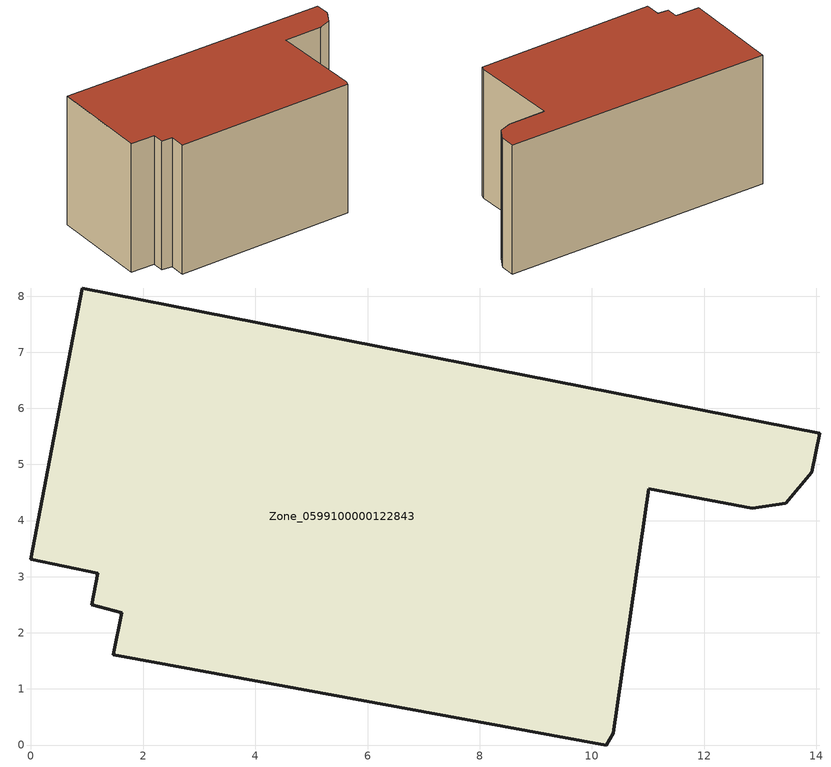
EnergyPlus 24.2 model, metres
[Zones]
Zone_0599100000122843
 floor ground (C_G): 1.62,2.36 1.09,2.5 1.19,3.06 0,3.31 0.91,8.15 14.06,5.56 13.92,4.86 13.46,4.31 12.86,4.22 11.01,4.57 10.38,0.21 10.26,0 1.47,1.61 z0
 wall outside (C_F): 12.86,4.22 13.46,4.31 13.92,4.86 14.06,5.56 0.91,8.15 0,3.31 1.19,3.06 1.09,2.5 1.62,2.36 1.47,1.61 10.26,0 10.38,0.21 11.01,4.57 12.86,4.22 z0:6.62
 roof outside (C_R): 1.09,2.5 1.62,2.36 1.47,1.61 10.26,0 10.38,0.21 11.01,4.57 12.86,4.22 13.46,4.31 13.92,4.86 14.06,5.56 0.91,8.15 0,3.31 1.19,3.06 z6.62
[BUILDING]
Pand.0599100000122843: North Axis=0; Terrain=City; Loads Convergence Tolerance Value=0.04; Temperature Convergence Tolerance Value=0.4; Solar Distribution=FullExterior; Maximum Number of Warmup Days=25; Minimum Number of Warmup Days=1
[Site:Location]
Rotterdam.The.Hague.AP_ZH_NLD Design_Conditions: Latitude=51.96; Longitude=4.45; Time Zone=1; Elevation=-4.5
[SITE:GROUNDTEMPERATURE:BUILDINGSURFACE]
18, 18, 18, 18, 18, 18, 18, 18, 18, 18, 18, 18
[MATERIAL] Thermal Absorptance=0.9; Solar Absorptance=0.7; Visible Absorptance=0.7
Name | Roughness | Thickness | Conductivity | Density | Specific Heat
G.TI.1975-1991 | MediumSmooth | 0.15 | 0.288461 | 540 | 1210
F.TI.1975-1991 | Rough | 0.3 | 0.230769 | 1920 | 840
R.TI.1975-1991 | MediumRough | 0.2 | 0.153846 | 1500 | 1000
[CONSTRUCTION]
C_G: G.TI.1975-1991
C_F: F.TI.1975-1991
C_R: R.TI.1975-1991
[ZONE]
Zone_0599100000122843: Type=1; Multiplier=1; Ceiling Height=Autocalculate; Volume=Autocalculate; Floor Area=autocalculate; Part of Total Floor Area=Yes
[ZONEINFILTRATION:DESIGNFLOWRATE]
Infil_Zone_0599100000122843: Zone or ZoneList or Space or SpaceList=Zone_0599100000122843; Schedule=AlwaysOn; Design Flow Rate Calculation Method=Flow/Area; Flow Rate per Floor Area=0.003; Constant Term Coefficient=1; Temperature Term Coefficient=0; Velocity Term Coefficient=0; Velocity Squared Term Coefficient=0
[HVACTEMPLATE:ZONE:IDEALLOADSAIRSYSTEM]
Zone_0599100000122843: Maximum Heating Supply Air Temperature=50; Minimum Cooling Supply Air Temperature=13; Maximum Heating Supply Air Humidity Ratio=0.0156; Minimum Cooling Supply Air Humidity Ratio=0.0077; Heating Limit=NoLimit; Cooling Limit=NoLimit; Dehumidification Control Type=ConstantSensibleHeatRatio; Cooling Sensible Heat Ratio=0.7; Dehumidification Setpoint=60; Humidification Control Type=None; Humidification Setpoint=30; Outdoor Air Method=None; Outdoor Air Flow Rate per Person=0.00944; Outdoor Air Flow Rate per Zone Floor Area=0; Outdoor Air Flow Rate per Zone=0; Demand Controlled Ventilation Type=None; Outdoor Air Economizer Type=NoEconomizer; Heat Recovery Type=None; Sensible Heat Recovery Effectiveness=0.7; Latent Heat Recovery Effectiveness=0.65
[ZONECONTROL:THERMOSTAT]
ThermostatControl_Zone_0599100000122843: Zone or ZoneList=Zone_0599100000122843; Control Type Schedule=DualSetpointControlType; Control 1=Thermostat_Zone_0599100000122843; Temperature Difference Between Cutout And Setpoint=0
[THERMOSTATSETPOINT:DUALSETPOINT]
Thermostat_Zone_0599100000122843: Heating Setpoint Temperature Schedule=HeatingSetpoint_Zone_0599100000122843; Cooling Setpoint Temperature Schedule=CoolingSetpoint_Zone_0599100000122843
[SCHEDULE:COMPACT]
HeatingSetpoint_Zone_0599100000122843: Through: 12/31, For: AllDays, Until: 24:00, 21
CoolingSetpoint_Zone_0599100000122843: Through: 12/31, For: AllDays, Until: 24:00, 24
DualSetpointControlType: Through: 12/31, For: AllDays, Until: 24:00, 4
AlwaysOn: Through: 12/31, For: AllDays, Until: 24:00, 1
